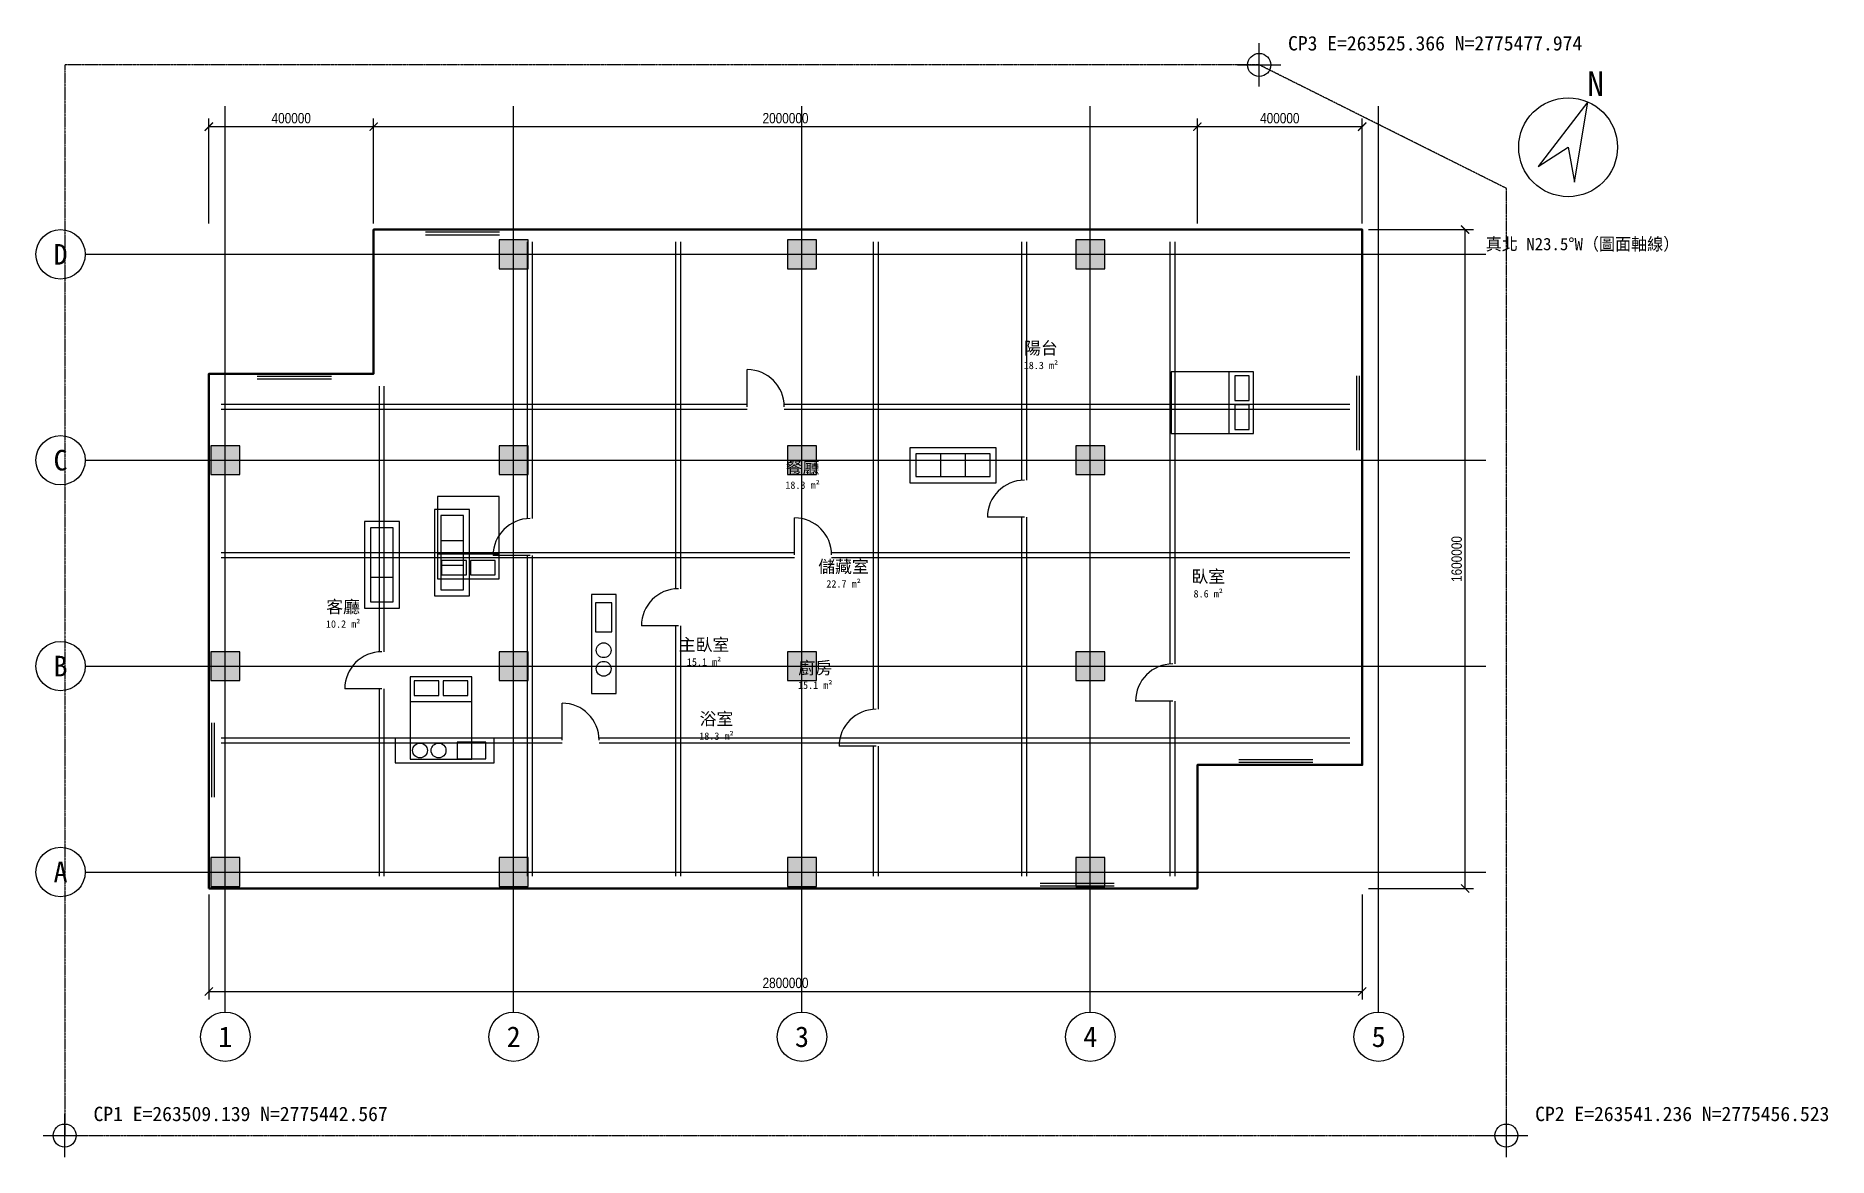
# Model space of a CAD drawing. Header units: millimetres. Extents: x -1200 to 42313, y -2525 to 24706.
import ezdxf
from ezdxf.enums import TextEntityAlignment as Align

# ---------------------------------------------------------------- set-up
doc = ezdxf.new("R2010")
doc.units = ezdxf.units.MM
doc.linetypes.add('CENTER', pattern=[5.08, 3.175, -0.635, 0.635, -0.635])
doc.linetypes.add('PHANTOM', pattern=[6.35, 3.175, -0.635, 0.635, -0.635, 0.635, -0.635])
for name, color, linetype in [('A-DIMS', 2, 'Continuous'), ('A-DOOR', 4, 'Continuous'), ('A-FURN', 8, 'Continuous'), ('A-TEXT', 7, 'Continuous'), ('A-WALL-INT', 3, 'Continuous'), ('A-WIND', 5, 'Continuous'), ('C-CTRL', 6, 'Continuous'), ('C-PROP', 6, 'Continuous'), ('S-COLS', 8, 'Continuous'), ('S-GRID', 1, 'Continuous'), ('S-GRID-IDEN', 1, 'Continuous')]:
    doc.layers.add(name, color=color, linetype=linetype)
doc.layers.add('A-WALL', color=7, linetype='Continuous', lineweight=50)
doc.styles.add('OpenSans', font='OpenSans-Regular.ttf')
doc.styles.add('OpenSansCondensed-Light', font='OpenSansCondensed-Light.ttf')
doc.dimstyles.new('EZDXF', dxfattribs={"dimtxt": 0.25, "dimasz": 0.175, "dimexe": 0.375, "dimexo": 0.125, "dimgap": 0.1, "dimtad": 1, "dimlfac": 100, "dimzin": 12, "dimdsep": 46, "dimtxsty": 'OpenSansCondensed-Light', "dimblk": 'ARCHTICK', "dimcen": 2.5, "dimazin": 3, "dimtfac": 0.5, "dimtmove": 2, "dimatfit": 3})

# ---------------------------------------------------------------- blocks, each defined once
blk = doc.blocks.new('FN_SOFA')
for p, q in [((750, 150), (750, 700)), ((1350, 150), (1350, 700))]:
    blk.add_line(p, q)
for points in [[(0, 0), (2100, 0), (2100, 850), (0, 850)], [(150, 150), (1950, 150), (1950, 700), (150, 700)]]:
    blk.add_lwpolyline(points, close=True)
blk = doc.blocks.new('FN_KITCHEN')
for points in [[(0, 0), (2400, 0), (2400, 600), (0, 600)], [(1500, 100), (2200, 100), (2200, 500), (1500, 500)]]:
    blk.add_lwpolyline(points, close=True)
for centre in [(600, 300), (1050, 300)]:
    blk.add_circle(centre, 180)
blk = doc.blocks.new('FN_BED')
blk.add_line((0, 1400), (1500, 1400))
for points in [[(0, 0), (1500, 0), (1500, 2000), (0, 2000)], [(100, 1550), (700, 1550), (700, 1900), (100, 1900)], [(800, 1550), (1400, 1550), (1400, 1900), (800, 1900)]]:
    blk.add_lwpolyline(points, close=True)
blk = doc.blocks.new('_ARCHTICK')
at = {"color": 0, "linetype": 'BYBLOCK', "const_width": 0.15}
blk.add_lwpolyline([(-0.5, -0.5), (0.5, 0.5)], dxfattribs=at)

msp = doc.modelspace()

# ---------------------------------------------------------------- hatches: boundary and pattern name
at = {"layer": 'S-COLS'}
for points in [[(10050, 19050), (10750, 19050), (10750, 19750), (10050, 19750)], [(17050, 19050), (17750, 19050), (17750, 19750), (17050, 19750)], [(24050, 19050), (24750, 19050), (24750, 19750), (24050, 19750)], [(3050, 14050), (3750, 14050), (3750, 14750), (3050, 14750)], [(10050, 14050), (10750, 14050), (10750, 14750), (10050, 14750)], [(17050, 14050), (17750, 14050), (17750, 14750), (17050, 14750)], [(24050, 14050), (24750, 14050), (24750, 14750), (24050, 14750)], [(3050, 9050), (3750, 9050), (3750, 9750), (3050, 9750)], [(10050, 9050), (10750, 9050), (10750, 9750), (10050, 9750)], [(17050, 9050), (17750, 9050), (17750, 9750), (17050, 9750)], [(24050, 9050), (24750, 9050), (24750, 9750), (24050, 9750)], [(3050, 4050), (3750, 4050), (3750, 4750), (3050, 4750)], [(10050, 4050), (10750, 4050), (10750, 4750), (10050, 4750)], [(17050, 4050), (17750, 4050), (17750, 4750), (17050, 4750)], [(24050, 4050), (24750, 4050), (24750, 4750), (24050, 4750)]]:
    msp.add_hatch(color=8, dxfattribs=at).paths.add_polyline_path(points)

# ---------------------------------------------------------------- linework, layer by layer
at = {"layer": 'A-DOOR'}
for p, q in [((16071, 15700), (16071, 16600)), ((17220, 12100), (17220, 13000)), ((22800, 13014), (21900, 13014)), ((10800, 12083), (9900, 12083)), ((14400, 10379), (13500, 10379)), ((7200, 8850), (6300, 8850)), ((11575, 7600), (11575, 8500)), ((26400, 8552), (25500, 8552)), ((19200, 7452), (18300, 7452))]:
    msp.add_line(p, q, dxfattribs=at)
for centre, start, end in [((16071, 15700), 0, 90), ((22800, 13014), 90, 180), ((10800, 12083), 90, 180), ((17220, 12100), 0, 90), ((14400, 10379), 90, 180), ((7200, 8850), 90, 180), ((26400, 8552), 90, 180), ((11575, 7600), 0, 90), ((19200, 7452), 90, 180)]:
    msp.add_arc(centre, 900, start, end, dxfattribs=at)
at = {"layer": 'A-TEXT'}
msp.add_lwpolyline([(36478.49888, 23100.47209), (35272.71183, 21531.1163), (36000, 22000), (36153.08951, 21148.31719)], close=True, dxfattribs=at)
msp.add_circle((36000, 22000), 1200, dxfattribs=at)
at = {"layer": 'A-WALL'}
msp.add_lwpolyline([(3000, 4000), (27000, 4000), (27000, 7000), (31000, 7000), (31000, 20000), (7000, 20000), (7000, 16500), (3000, 16500)], close=True, dxfattribs=at)
at = {"layer": 'A-WALL-INT'}
for p, q in [((10740, 12983), (10740, 19700)), ((10860, 12983), (10860, 19700)), ((14340, 11279), (14340, 19700)), ((14460, 11279), (14460, 19700)), ((19140, 8352), (19140, 19700)), ((19260, 8352), (19260, 19700)), ((22740, 13914), (22740, 19700)), ((22860, 13914), (22860, 19700)), ((26340, 9452), (26340, 19700)), ((26460, 9452), (26460, 19700)), ((7140, 9750), (7140, 16200)), ((7260, 9750), (7260, 16200)), ((3300, 15760), (16071, 15760)), ((16971, 15760), (30700, 15760)), ((3300, 15640), (16071, 15640)), ((16971, 15640), (30700, 15640)), ((22740, 4300), (22740, 13014)), ((22860, 4300), (22860, 13014)), ((3300, 12160), (17220, 12160)), ((3300, 12040), (17220, 12040)), ((10740, 4300), (10740, 12083)), ((10860, 4300), (10860, 12083)), ((18120, 12160), (30700, 12160)), ((18120, 12040), (30700, 12040)), ((14340, 4300), (14340, 10379)), ((14460, 4300), (14460, 10379)), ((7140, 4300), (7140, 8850)), ((7260, 4300), (7260, 8850)), ((26340, 4300), (26340, 8552)), ((26460, 4300), (26460, 8552)), ((3300, 7660), (11575, 7660)), ((3300, 7540), (11575, 7540)), ((12475, 7660), (30700, 7660)), ((12475, 7540), (30700, 7540)), ((19140, 4300), (19140, 7452)), ((19260, 4300), (19260, 7452))]:
    msp.add_line(p, q, dxfattribs=at)
at = {"layer": 'A-WIND'}
for p, q in [((10059.51371, 19934), (8259.51371, 19934)), ((10059.51371, 19868), (8259.51371, 19868)), ((5976.71008, 16434), (4176.71008, 16434)), ((5976.71008, 16368), (4176.71008, 16368)), ((30868, 14647.20929), (30868, 16447.20929)), ((30934, 14647.20929), (30934, 16447.20929)), ((3066, 8018.6806), (3066, 6218.6806)), ((3132, 8018.6806), (3132, 6218.6806)), ((28001.9031, 7132), (29801.9031, 7132)), ((28001.9031, 7066), (29801.9031, 7066)), ((23178.67381, 4132), (24978.67381, 4132)), ((23178.67381, 4066), (24978.67381, 4066))]:
    msp.add_line(p, q, dxfattribs=at)
at = {"layer": 'C-CTRL'}
for p, q in [((28500, 23475), (28500, 24525)), ((27975, 24000), (29025, 24000)), ((-500, -2525), (-500, -1475)), ((34500, -2525), (34500, -1475)), ((-1025, -2000), (25, -2000)), ((33975, -2000), (35025, -2000))]:
    msp.add_line(p, q, dxfattribs=at)
for centre in [(28500, 24000), (-500, -2000), (34500, -2000)]:
    msp.add_circle(centre, 280, dxfattribs=at)
at = {"layer": 'C-PROP', "linetype": 'PHANTOM'}
msp.add_lwpolyline([(-500, -2000), (34500, -2000), (34500, 21000), (28500, 24000), (-500, 24000)], close=True, dxfattribs=at)
at = {"layer": 'S-COLS'}
for points in [[(10050, 19050), (10750, 19050), (10750, 19750), (10050, 19750)], [(17050, 19050), (17750, 19050), (17750, 19750), (17050, 19750)], [(24050, 19050), (24750, 19050), (24750, 19750), (24050, 19750)], [(3050, 14050), (3750, 14050), (3750, 14750), (3050, 14750)], [(10050, 14050), (10750, 14050), (10750, 14750), (10050, 14750)], [(17050, 14050), (17750, 14050), (17750, 14750), (17050, 14750)], [(24050, 14050), (24750, 14050), (24750, 14750), (24050, 14750)], [(3050, 9050), (3750, 9050), (3750, 9750), (3050, 9750)], [(10050, 9050), (10750, 9050), (10750, 9750), (10050, 9750)], [(17050, 9050), (17750, 9050), (17750, 9750), (17050, 9750)], [(24050, 9050), (24750, 9050), (24750, 9750), (24050, 9750)], [(3050, 4050), (3750, 4050), (3750, 4750), (3050, 4750)], [(10050, 4050), (10750, 4050), (10750, 4750), (10050, 4750)], [(17050, 4050), (17750, 4050), (17750, 4750), (17050, 4750)], [(24050, 4050), (24750, 4050), (24750, 4750), (24050, 4750)]]:
    msp.add_lwpolyline(points, close=True, dxfattribs=at)
at = {"layer": 'S-GRID', "linetype": 'CENTER'}
for p, q in [((3400, 1000), (3400, 23000)), ((10400, 1000), (10400, 23000)), ((17400, 1000), (17400, 23000)), ((24400, 1000), (24400, 23000)), ((31400, 1000), (31400, 23000)), ((0, 19400), (34000, 19400)), ((0, 14400), (34000, 14400)), ((0, 9400), (34000, 9400)), ((0, 4400), (34000, 4400))]:
    msp.add_line(p, q, dxfattribs=at)
at = {"layer": 'S-GRID-IDEN'}
for centre in [(-600, 19400), (-600, 14400), (-600, 9400), (-600, 4400), (3400, 400), (10400, 400), (17400, 400), (24400, 400), (31400, 400)]:
    msp.add_circle(centre, 600, dxfattribs=at)

# ---------------------------------------------------------------- block references
at = {"layer": 'A-FURN'}
for name, p, rotation in [('FN_BED', (26359, 16548), 270), ('FN_SOFA', (22115, 14704), 180), ('FN_BED', (10052, 13517), 180), ('FN_SOFA', (8479, 13204), 270), ('FN_SOFA', (6777, 12911), 270), ('FN_KITCHEN', (12886, 8735), 90)]:
    msp.add_blockref(name, p, dxfattribs=dict(at, rotation=rotation))
for name, p in [('FN_BED', (7887, 7140)), ('FN_KITCHEN', (7527, 7051))]:
    msp.add_blockref(name, p, dxfattribs=at)

# ---------------------------------------------------------------- texts
at = {"layer": 'A-TEXT'}
for s, height, p in [('N', 600, (36669.89844, 23540.66092)), ('18.3 m²', 180, (23200, 16703)), ('18.3 m²', 180, (17413, 13795)), ('22.7 m²', 180, (18409, 11398)), ('8.6 m²', 180, (27263, 11157)), ('10.2 m²', 180, (6260, 10422)), ('15.1 m²', 180, (15022, 9500)), ('15.1 m²', 180, (17721, 8937)), ('18.3 m²', 180, (15323, 7700))]:
    msp.add_text(s, height=height, dxfattribs=at).set_placement(p, align=Align.MIDDLE_CENTER)
msp.add_text('真北 N23.5°W（圖面軸線）', height=300, dxfattribs=at).set_placement((34000, 19500))
at = {"layer": 'A-TEXT', "style": 'OpenSans'}
for s, p in [('陽台', (23200, 17123)), ('餐廳', (17413, 14215)), ('儲藏室', (18409, 11818)), ('臥室', (27263, 11577)), ('客廳', (6260, 10842)), ('主臥室', (15022, 9920)), ('廚房', (17721, 9357)), ('浴室', (15323, 8120))]:
    msp.add_text(s, height=300, dxfattribs=at).set_placement(p, align=Align.MIDDLE_CENTER)
at = {"layer": 'C-CTRL'}
for s, p in [('CP3 E=263525.366 N=2775477.974', (29200, 24350)), ('CP1 E=263509.139 N=2775442.567', (200, -1650)), ('CP2 E=263541.236 N=2775456.523', (35200, -1650))]:
    msp.add_text(s, height=350, dxfattribs=at).set_placement(p)
at = {"layer": 'S-GRID-IDEN'}
for s, p in [('D', (-600, 19400)), ('C', (-600, 14400)), ('B', (-600, 9400)), ('A', (-600, 4400)), ('1', (3400, 400)), ('2', (10400, 400)), ('3', (17400, 400)), ('4', (24400, 400)), ('5', (31400, 400))]:
    msp.add_text(s, height=500, dxfattribs=at).set_placement(p, align=Align.MIDDLE_CENTER)

# ---------------------------------------------------------------- dimensions: what is measured, and where the dimension line sits
at = {"layer": 'A-DIMS'}
for base, p1, p2 in [((3000, 22500), (3000, 20000), (7000, 20000)), ((7000, 22500), (7000, 20000), (27000, 20000)), ((27000, 22500), (27000, 20000), (31000, 20000)), ((3000, 1500), (3000, 4000), (31000, 4000))]:
    msp.add_linear_dim(base=base, p1=p1, p2=p2, dimstyle='EZDXF', override={"dimtxt": 250, "dimasz": 200, "dimexe": 200, "dimexo": 150, "dimgap": 80, "dimtsz": 0}, dxfattribs=at).render()
msp.add_linear_dim(base=(33500, 4000), p1=(31000, 4000), p2=(31000, 20000), angle=90, dimstyle='EZDXF', override={"dimtxt": 250, "dimasz": 200, "dimexe": 200, "dimexo": 150, "dimgap": 80, "dimtsz": 0}, dxfattribs=at).render()

doc.saveas('drawing.dxf')
